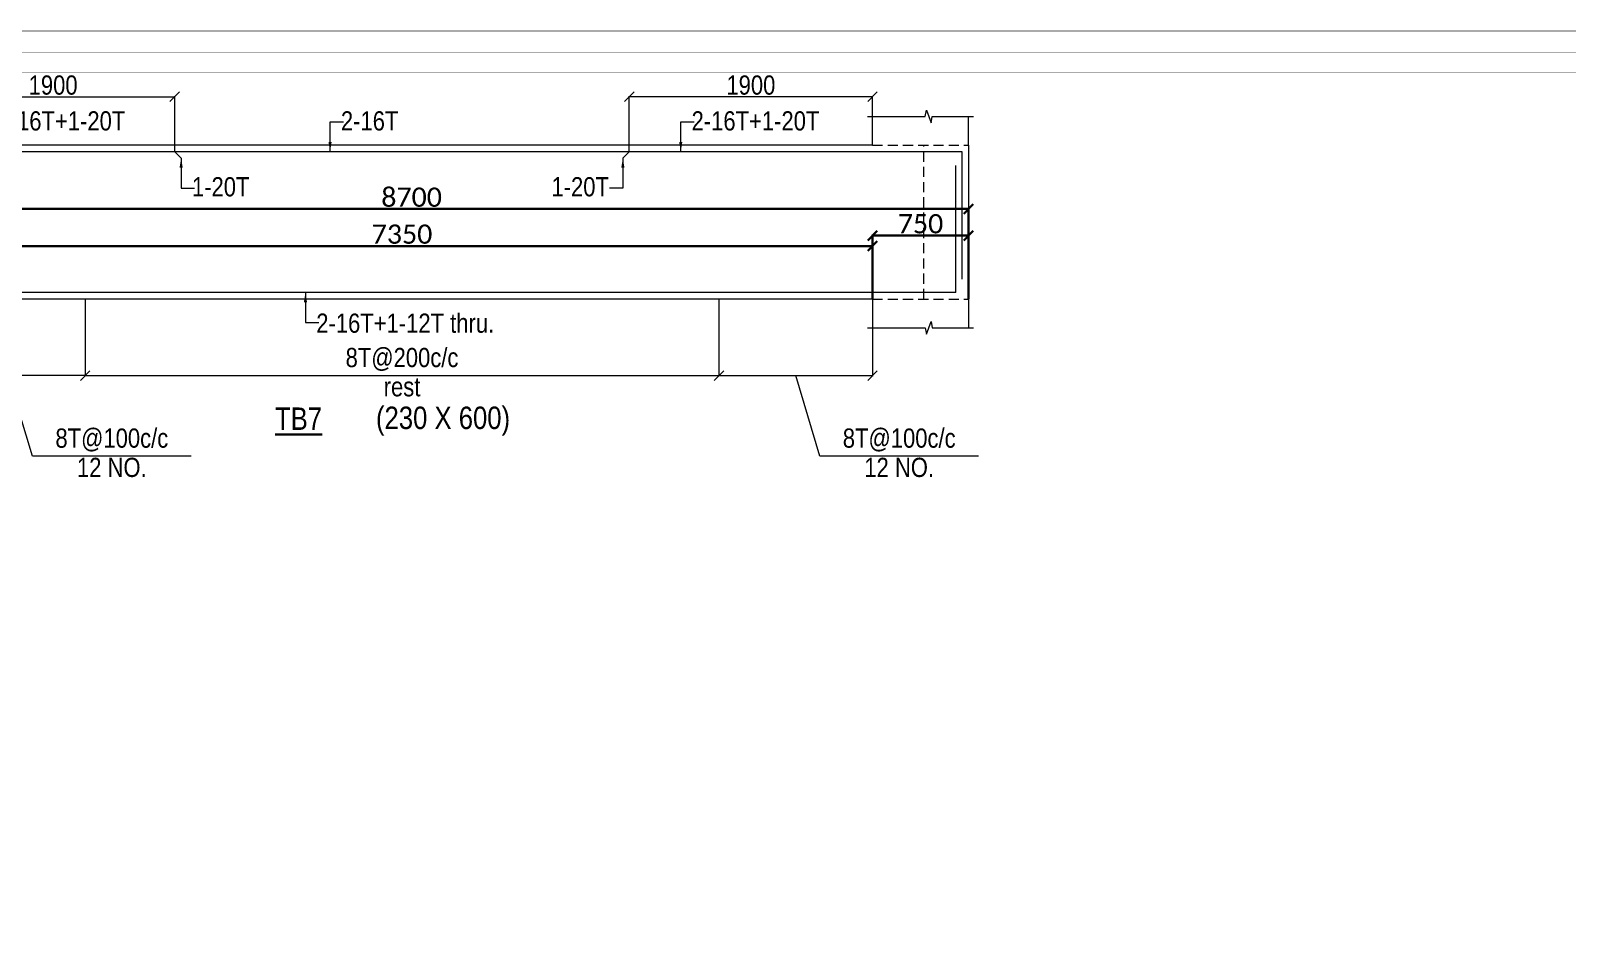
# Model space of a CAD drawing. Header units: millimetres. Extents: x 1112055 to 3390982, y -148532 to 766891.
# Drawn here: x 3016212 to 3040215, y 21044 to 35072 of the extents above; entities that cross this region are included whole.
import ezdxf
from ezdxf.enums import TextEntityAlignment as Align

# ---------------------------------------------------------------- set-up
doc = ezdxf.new("R2010")
doc.units = ezdxf.units.MM
doc.header["$PDMODE"] = 35
doc.header["$PDSIZE"] = -25
doc.linetypes.add('Hidden', pattern=[9.525, 6.35, -3.175])
for name, color, linetype, lineweight in [('B BEAM', 148, 'Continuous', 13), ('B BEAM IN LINE', 250, 'Continuous', 0), ('B BEAM NO', 215, 'Continuous', 18), ('B COL', 1, 'Continuous', 30), ('B STEEL', 34, 'Continuous', 15), ('B STEEL DIM', 216, 'Continuous', 13), ('B STEEL TEXT', 7, 'Continuous', 15), ('B STIRRUPS', 139, 'Continuous', 13), ('B TITLE BLOCK', 250, 'Continuous', 0)]:
    doc.layers.add(name, color=color, linetype=linetype, lineweight=lineweight)
doc.styles.add('Cali', font='calibri.ttf')
doc.styles.add('SWINC', font='swissc.ttf')
doc.dimstyles.new('BHOOMI', dxfattribs={"dimtxt": 230, "dimasz": 150, "dimexe": 10, "dimexo": 0, "dimgap": 25, "dimtad": 1, "dimdec": 0, "dimzin": 0, "dimdsep": 46, "dimtxsty": 'SWINC', "dimblk": 'OBLIQUE', "dimcen": 0.09, "dimclrd": 250, "dimclre": 250, "dimclrt": 256, "dimaunit": 1, "dimadec": 3, "dimazin": 0, "dimtfac": 1, "dimtdec": 0, "dimtofl": 0, "dimtmove": 1, "dimatfit": 3, "dimfxl": 100, "dimtolj": 1, "dimtzin": 0, "dimlwd": 9, "dimlwe": 5, "dimarcsym": 0})

# ---------------------------------------------------------------- blocks, each defined once
blk = doc.blocks.new('_Oblique')
at = {"color": 0, "linetype": 'ByBlock', "lineweight": -2}
blk.add_line((-0.5, -0.5), (0.5, 0.5), dxfattribs=at)
blk = doc.blocks.new('*D6100')
at = {"layer": 'B STEEL DIM', "color": 250, "linetype": 'Hidden', "lineweight": 0, "ltscale": 500, "transparency": 16777216}
for p, q in [((3014662, 33284), (3014662, 34052)), ((3018462, 33184), (3018462, 34052))]:
    blk.add_line(p, q, dxfattribs=at)
at = {"layer": 'B STEEL DIM', "color": 250, "lineweight": 0, "ltscale": 500, "transparency": 16777216}
blk.add_line((3014662, 34042), (3018462, 34042), dxfattribs=at)
at = {"layer": 'Defpoints', "color": 0, "lineweight": 40, "transparency": 16777216}
for p in [(3018462, 34042), (3014662, 33284), (3018462, 33184)]:
    blk.add_point(p, dxfattribs=at)
at = {"layer": 'B STEEL DIM', "color": 250, "lineweight": 0, "transparency": 16777216, "xscale": 150, "yscale": 150, "zscale": 150, "rotation": 180}
blk.add_blockref('_Oblique', (3014662, 34042), dxfattribs=at)
at = {"layer": 'B STEEL DIM', "color": 250, "lineweight": 0, "transparency": 16777216, "xscale": 150, "yscale": 150, "zscale": 150}
blk.add_blockref('_Oblique', (3018462, 34042), dxfattribs=at)
at = {"layer": 'B STEEL DIM', "transparency": 16777216, "insert": (3016562, 34222), "char_height": 300, "attachment_point": 5, "style": 'SWINC'}
blk.add_mtext('\\A1;1900', dxfattribs=at)
blk = doc.blocks.new('*D6101')
at = {"layer": 'B STEEL DIM', "color": 250, "linetype": 'Hidden', "lineweight": 0, "ltscale": 500, "transparency": 16777216}
for p, q in [((3025562, 33184), (3025562, 34052)), ((3029362, 33284), (3029362, 34052))]:
    blk.add_line(p, q, dxfattribs=at)
at = {"layer": 'B STEEL DIM', "color": 250, "lineweight": 0, "ltscale": 500, "transparency": 16777216}
blk.add_line((3029362, 34042), (3025562, 34042), dxfattribs=at)
at = {"layer": 'Defpoints', "color": 0, "lineweight": 40, "transparency": 16777216}
for p in [(3025562, 34042), (3025562, 33184), (3029362, 33284)]:
    blk.add_point(p, dxfattribs=at)
at = {"layer": 'B STEEL DIM', "color": 250, "lineweight": 0, "transparency": 16777216, "xscale": 150, "yscale": 150, "zscale": 150, "rotation": 180}
blk.add_blockref('_Oblique', (3025562, 34042), dxfattribs=at)
at = {"layer": 'B STEEL DIM', "color": 250, "lineweight": 0, "transparency": 16777216, "xscale": 150, "yscale": 150, "zscale": 150}
blk.add_blockref('_Oblique', (3029362, 34042), dxfattribs=at)
at = {"layer": 'B STEEL DIM', "transparency": 16777216, "insert": (3027462, 34222), "char_height": 300, "attachment_point": 5, "style": 'SWINC'}
blk.add_mtext('\\A1;1900', dxfattribs=at)
blk = doc.blocks.new('*D6102')
at = {"layer": 'B STIRRUPS', "color": 250, "lineweight": 0, "transparency": 16777216}
for p, q in [((3017062, 30884), (3017062, 29677)), ((3026962, 30884), (3026962, 29677)), ((3017062, 29687), (3026962, 29687))]:
    blk.add_line(p, q, dxfattribs=at)
at = {"layer": 'Defpoints', "color": 0, "lineweight": 40, "transparency": 16777216}
for p in [(3017062, 30884), (3026962, 30884), (3026962, 29687)]:
    blk.add_point(p, dxfattribs=at)
at = {"layer": 'B STIRRUPS', "color": 250, "lineweight": 0, "transparency": 16777216, "xscale": 150, "yscale": 150, "zscale": 150, "rotation": 180}
blk.add_blockref('_Oblique', (3017062, 29687), dxfattribs=at)
at = {"layer": 'B STIRRUPS', "color": 250, "lineweight": 0, "transparency": 16777216, "xscale": 150, "yscale": 150, "zscale": 150}
blk.add_blockref('_Oblique', (3026962, 29687), dxfattribs=at)
at = {"layer": 'B STIRRUPS', "transparency": 16777216, "char_height": 300, "attachment_point": 5, "style": 'SWINC'}
for s, insert in [('\\A1;8T@200c/c', (3022012, 29940)), ('rest', (3022012, 29512))]:
    blk.add_mtext(s, dxfattribs=dict(at, insert=insert))
blk = doc.blocks.new('*D6103')
at = {"layer": 'B STIRRUPS', "color": 250, "lineweight": 0, "transparency": 16777216}
for p, q in [((3014662, 30884), (3014662, 29677)), ((3017062, 30884), (3017062, 29677)), ((3017062, 29687), (3014662, 29687)), ((3016239, 28428), (3015862, 29687)), ((3018718, 28428), (3016239, 28428))]:
    blk.add_line(p, q, dxfattribs=at)
at = {"layer": 'Defpoints', "color": 0, "lineweight": 40, "transparency": 16777216}
for p in [(3014662, 30884), (3017062, 30884), (3014662, 29687)]:
    blk.add_point(p, dxfattribs=at)
at = {"layer": 'B STIRRUPS', "color": 250, "lineweight": 0, "transparency": 16777216, "xscale": 150, "yscale": 150, "zscale": 150, "rotation": 180}
blk.add_blockref('_Oblique', (3014662, 29687), dxfattribs=at)
at = {"layer": 'B STIRRUPS', "color": 250, "lineweight": 0, "transparency": 16777216, "xscale": 150, "yscale": 150, "zscale": 150}
blk.add_blockref('_Oblique', (3017062, 29687), dxfattribs=at)
at = {"layer": 'B STIRRUPS', "transparency": 16777216, "char_height": 300, "attachment_point": 5, "style": 'SWINC'}
for s, insert in [('\\A1;8T@100c/c', (3017479, 28682)), ('12 NO.', (3017479, 28253))]:
    blk.add_mtext(s, dxfattribs=dict(at, insert=insert))
blk = doc.blocks.new('*D6104')
at = {"layer": 'B STIRRUPS', "color": 250, "lineweight": 0, "transparency": 16777216}
for p, q in [((3026962, 30884), (3026962, 29677)), ((3029362, 30884), (3029362, 29677)), ((3026962, 29687), (3029362, 29687)), ((3028539, 28428), (3028162, 29687)), ((3031018, 28428), (3028539, 28428))]:
    blk.add_line(p, q, dxfattribs=at)
at = {"layer": 'Defpoints', "color": 0, "lineweight": 40, "transparency": 16777216}
for p in [(3026962, 30884), (3029362, 30884), (3029362, 29687)]:
    blk.add_point(p, dxfattribs=at)
at = {"layer": 'B STIRRUPS', "color": 250, "lineweight": 0, "transparency": 16777216, "xscale": 150, "yscale": 150, "zscale": 150, "rotation": 180}
blk.add_blockref('_Oblique', (3026962, 29687), dxfattribs=at)
at = {"layer": 'B STIRRUPS', "color": 250, "lineweight": 0, "transparency": 16777216, "xscale": 150, "yscale": 150, "zscale": 150}
blk.add_blockref('_Oblique', (3029362, 29687), dxfattribs=at)
at = {"layer": 'B STIRRUPS', "transparency": 16777216, "char_height": 300, "attachment_point": 5, "style": 'SWINC'}
for s, insert in [('\\A1;8T@100c/c', (3029779, 28682)), ('12 NO.', (3029779, 28253))]:
    blk.add_mtext(s, dxfattribs=dict(at, insert=insert))
blk = doc.blocks.new('*D6640')
at = {"layer": 'Defpoints', "color": 3, "linetype": 'Hidden', "lineweight": 30, "ltscale": 1000, "transparency": 16777216}
for p, q in [((3013462, 30884), (3013462, 32299)), ((3030862, 30884), (3030862, 32299))]:
    blk.add_line(p, q, dxfattribs=at)
at = {"layer": 'Defpoints', "color": 3, "lineweight": 30, "ltscale": 1000, "transparency": 16777216}
blk.add_line((3013462, 32289), (3030862, 32289), dxfattribs=at)
at = {"layer": 'Defpoints', "color": 0, "lineweight": 40, "transparency": 16777216}
for p in [(3030862, 32289), (3013462, 30884), (3030862, 30884)]:
    blk.add_point(p, dxfattribs=at)
at = {"layer": 'Defpoints', "color": 3, "lineweight": 30, "transparency": 16777216, "xscale": 150, "yscale": 150, "zscale": 150, "rotation": 180}
blk.add_blockref('_Oblique', (3013462, 32289), dxfattribs=at)
at = {"layer": 'Defpoints', "color": 3, "lineweight": 30, "transparency": 16777216, "xscale": 150, "yscale": 150, "zscale": 150}
blk.add_blockref('_Oblique', (3030862, 32289), dxfattribs=at)
at = {"layer": 'Defpoints', "color": 3, "lineweight": 50, "transparency": 16777216, "insert": (3022162, 32472), "char_height": 300, "attachment_point": 5, "style": 'Cali'}
blk.add_mtext('\\A1;8700', dxfattribs=at)
blk = doc.blocks.new('*D6641')
at = {"layer": 'Defpoints', "color": 3, "linetype": 'Hidden', "lineweight": 30, "ltscale": 1000, "transparency": 16777216}
for p, q in [((3014662, 30884), (3014662, 31721)), ((3029362, 30884), (3029362, 31721))]:
    blk.add_line(p, q, dxfattribs=at)
at = {"layer": 'Defpoints', "color": 3, "lineweight": 30, "ltscale": 1000, "transparency": 16777216}
blk.add_line((3029362, 31711), (3014662, 31711), dxfattribs=at)
at = {"layer": 'Defpoints', "color": 0, "lineweight": 40, "transparency": 16777216}
for p in [(3014662, 31711), (3014662, 30884), (3029362, 30884)]:
    blk.add_point(p, dxfattribs=at)
at = {"layer": 'Defpoints', "color": 3, "lineweight": 30, "transparency": 16777216, "xscale": 150, "yscale": 150, "zscale": 150, "rotation": 180}
blk.add_blockref('_Oblique', (3014662, 31711), dxfattribs=at)
at = {"layer": 'Defpoints', "color": 3, "lineweight": 30, "transparency": 16777216, "xscale": 150, "yscale": 150, "zscale": 150}
blk.add_blockref('_Oblique', (3029362, 31711), dxfattribs=at)
at = {"layer": 'Defpoints', "color": 3, "lineweight": 50, "transparency": 16777216, "insert": (3022012, 31895), "char_height": 300, "attachment_point": 5, "style": 'Cali'}
blk.add_mtext('\\A1;7350', dxfattribs=at)
blk = doc.blocks.new('*D6643')
at = {"layer": 'Defpoints', "color": 3, "linetype": 'Hidden', "lineweight": 30, "ltscale": 1000, "transparency": 16777216}
for p, q in [((3029362, 30884), (3029362, 31883)), ((3030862, 30884), (3030862, 31883))]:
    blk.add_line(p, q, dxfattribs=at)
at = {"layer": 'Defpoints', "color": 3, "lineweight": 30, "ltscale": 1000, "transparency": 16777216}
blk.add_line((3029362, 31873), (3030862, 31873), dxfattribs=at)
at = {"layer": 'Defpoints', "color": 0, "lineweight": 40, "transparency": 16777216}
for p in [(3030862, 31873), (3029362, 30884), (3030862, 30884)]:
    blk.add_point(p, dxfattribs=at)
at = {"layer": 'Defpoints', "color": 3, "lineweight": 30, "transparency": 16777216, "xscale": 150, "yscale": 150, "zscale": 150, "rotation": 180}
blk.add_blockref('_Oblique', (3029362, 31873), dxfattribs=at)
at = {"layer": 'Defpoints', "color": 3, "lineweight": 30, "transparency": 16777216, "xscale": 150, "yscale": 150, "zscale": 150}
blk.add_blockref('_Oblique', (3030862, 31873), dxfattribs=at)
at = {"layer": 'Defpoints', "color": 3, "lineweight": 50, "transparency": 16777216, "insert": (3030112, 32057), "char_height": 300, "attachment_point": 5, "style": 'Cali'}
blk.add_mtext('\\A1;750', dxfattribs=at)

msp = doc.modelspace()

# ---------------------------------------------------------------- linework, layer by layer
at = {"color": 252, "lineweight": 0, "ltscale": 25, "const_width": 7.31}
msp.add_lwpolyline([(2905358, -64430.5), (2905358, 35068.1), (3056577, 35068.1), (3056577, -64430.5)], close=True, dxfattribs=at)
at = {"layer": 'B BEAM', "lineweight": 13}
for p, q in [((3029361.9, 33283.6, 0), (3014661.9, 33283.6, 0)), ((3030861.9, 33283.6, 0), (3030861.9, 30883.6, 0)), ((3029361.9, 30883.6, 0), (3014661.9, 30883.6, 0))]:
    msp.add_line(p, q, dxfattribs=at)
at = {"layer": 'B BEAM IN LINE', "color": 250, "linetype": 'Hidden', "lineweight": 0, "ltscale": 25}
for p, q in [((3029361.9, 33283.6, 0), (3030861.9, 33283.6, 0)), ((3030164.8, 30883.6, 0), (3030164.8, 33283.6, 0)), ((3029361.9, 30883.6, 0), (3030861.9, 30883.6, 0))]:
    msp.add_line(p, q, dxfattribs=at)
at = {"layer": 'B COL', "color": 1, "lineweight": 13}
for p, q in [((3029361.9, 33283.6, 0), (3029361.9, 33733.4, 0)), ((3030861.9, 33283.6, 0), (3030861.9, 33733.4, 0)), ((3029361.9, 30883.6, 0), (3029361.9, 30433.9, 0)), ((3030861.9, 30883.6, 0), (3030861.9, 30433.9, 0))]:
    msp.add_line(p, q, dxfattribs=at)
at = {"layer": 'B COL', "color": 1, "lineweight": 13, "elevation": 0}
for points in [[(3029284, 33733.4), (3030183.7, 33733.4), (3030203.2, 33831.4), (3030280, 33632.5), (3030292.5, 33733.4), (3030939.7, 33733.4)], [(3029284, 30433.9), (3030183.7, 30433.9), (3030203.2, 30335.9), (3030280, 30534.8), (3030292.5, 30433.9), (3030939.7, 30433.9)]]:
    msp.add_lwpolyline(points, dxfattribs=at)
at = {"layer": 'B STEEL', "color": 34, "lineweight": 9, "ltscale": 25}
for p, q in [((3030761.9, 33183.6, 0), (3013561.9, 33183.6, 0)), ((3030761.9, 31195.6, 0), (3030761.9, 33183.6, 0)), ((3030661.9, 30983.6, 0), (3030661.9, 32969.2, 0)), ((3030661.9, 30983.6, 0), (3013661.9, 30983.6, 0))]:
    msp.add_line(p, q, dxfattribs=at)
at = {"layer": 'B STEEL', "lineweight": 9}
for p, q in [((3018461.9, 33183.6, 0), (3018561.9, 33083.6, 0)), ((3025561.9, 33183.6, 0), (3025461.9, 33083.6, 0))]:
    msp.add_line(p, q, dxfattribs=at)
at = {"layer": 'B TITLE BLOCK', "color": 1, "ltscale": 25, "const_width": 7.31}
msp.add_lwpolyline([(2905694.7, -64093.8), (2905694.7, 34731.4), (3056240.2, 34731.4), (3056240.2, -64093.8)], close=True, dxfattribs=at)
at = {"layer": 'B TITLE BLOCK', "color": 250, "lineweight": 0, "ltscale": 25, "const_width": 7.31}
msp.add_lwpolyline([(2906001.1, -63787.4), (2906001.1, 34425), (3055933.9, 34425), (3055933.9, -63787.4)], close=True, dxfattribs=at)

# ---------------------------------------------------------------- texts
at = {"layer": 'B BEAM NO', "lineweight": 30, "style": 'SWINC'}
for s, p in [('%%UTB7', (3020396, 28839.9, 0)), ('(230 X 600)', (3022653.1, 28853.5, 0))]:
    msp.add_text(s, height=350, dxfattribs=at).set_placement(p, align=Align.CENTER)
at = {"layer": 'B STEEL TEXT', "style": 'SWINC'}
for s, p in [('2-16T+1-20T', (3015693.1, 33514.5, 0)), ('2-16T', (3021057.7, 33514.5, 0)), ('2-16T+1-20T', (3026535.8, 33514.5, 0)), ('1-20T', (3018731, 32486, 0)), ('1-20T', (3024346.6, 32486, 0)), ('2-16T+1-12T thru.', (3020672.8, 30356.5, 0))]:
    msp.add_text(s, height=300, dxfattribs=at).set_placement(p)

# ---------------------------------------------------------------- dimensions: what is measured, and where the dimension line sits
at = {"layer": 'B STEEL DIM', "color": 250, "ltscale": 500}
dim = msp.add_linear_dim(base=(3018461.9, 34041.5, 0), p1=(3014661.9, 33283.6, 0), p2=(3018461.9, 33183.6, 0), angle=180, dimstyle='BHOOMI', override={"dimscale": 1, "dimtxt": 300, "dimasz": 150, "dimgap": 30, "dimlfac": 0.5, "dimtxsty": 'SWINC', "dimblk1": 'Oblique', "dimblk2": 'Oblique', "dimsah": 1, "dimlwd": 0, "dimlwe": 0}, dxfattribs=at)
dim.commit()
dim.dimension.update_dxf_attribs({"geometry": '*D6100', "text_midpoint": (3016561.9, 34221.5, 0)})
dim = msp.add_linear_dim(base=(3025561.9, 34041.5, 0), p1=(3029361.9, 33283.6, 0), p2=(3025561.9, 33183.6, 0), dimstyle='BHOOMI', override={"dimscale": 1, "dimtxt": 300, "dimasz": 150, "dimgap": 30, "dimlfac": 0.5, "dimtxsty": 'SWINC', "dimblk1": 'Oblique', "dimblk2": 'Oblique', "dimsah": 1, "dimlwd": 0, "dimlwe": 0}, dxfattribs=at)
dim.commit()
dim.dimension.update_dxf_attribs({"geometry": '*D6101', "text_midpoint": (3027461.9, 34221.5, 0)})
at = {"layer": 'B STIRRUPS'}
dim = msp.add_linear_dim(base=(3014661.9, 29686.5, 0), p1=(3017061.9, 30883.6, 0), p2=(3014661.9, 30883.6, 0), angle=180, text='8T@100c/c\\X12 NO.', dimstyle='BHOOMI', override={"dimtxt": 300, "dimlfac": 0.5, "dimblk1": 'Oblique', "dimblk2": 'Oblique', "dimsah": 1, "dimlwd": 0, "dimlwe": 0}, dxfattribs=at)
dim.commit()
dim.dimension.update_dxf_attribs({"geometry": '*D6103', "text_midpoint": (3016264.4, 28428.3, 0)})
for base, p1, p2, text, picture, middle in [((3026961.9, 29686.5, 0), (3017061.9, 30883.6, 0), (3026961.9, 30883.6, 0), '8T@200c/c\\Xrest', '*D6102', (3022011.9, 29686.5, 0)), ((3029361.9, 29686.5, 0), (3026961.9, 30883.6, 0), (3029361.9, 30883.6, 0), '8T@100c/c\\X12 NO.', '*D6104', (3028564.4, 28428.3, 0))]:
    dim = msp.add_linear_dim(base=base, p1=p1, p2=p2, text=text, dimstyle='BHOOMI', override={"dimtxt": 300, "dimlfac": 0.5, "dimblk1": 'Oblique', "dimblk2": 'Oblique', "dimsah": 1, "dimlwd": 0, "dimlwe": 0}, dxfattribs=at)
    dim.commit()
    dim.dimension.update_dxf_attribs({"geometry": picture, "text_midpoint": middle})
at = {"layer": 'Defpoints', "color": 3, "lineweight": 50, "ltscale": 1000}
for base, p1, p2, picture, middle in [((3030861.9, 32288.7), (3013461.9, 30883.6, 0), (3030861.9, 30883.6, 0), '*D6640', (3022161.9, 32472.4)), ((3030861.9, 31873.2), (3029361.9, 30883.6, 0), (3030861.9, 30883.6, 0), '*D6643', (3030111.9, 32056.9)), ((3014661.9, 31711.2), (3029361.9, 30883.6, 0), (3014661.9, 30883.6, 0), '*D6641', (3022011.9, 31894.9))]:
    dim = msp.add_linear_dim(base=base, p1=p1, p2=p2, dimstyle='BHOOMI', override={"dimtxt": 300, "dimgap": 30, "dimlfac": 0.5, "dimtxsty": 'Cali', "dimblk1": 'Oblique', "dimblk2": 'Oblique', "dimsah": 1, "dimclrd": 3, "dimclre": 3, "dimclrt": 3, "dimlwd": 30, "dimlwe": 30}, dxfattribs=at)
    dim.commit()
    dim.dimension.update_dxf_attribs({"geometry": picture, "text_midpoint": middle})

# ---------------------------------------------------------------- leaders
at = {"layer": 'B STEEL TEXT'}
for points in [[(3020888.5, 33183.6, 0), (3020888.5, 33652.3, 0), (3021096.4, 33652.3, 0)], [(3026366.7, 33183.6, 0), (3026366.7, 33652.3, 0), (3026574.5, 33652.3, 0)], [(3018561.9, 33083.6, 0), (3018561.9, 32614.9, 0), (3018769.7, 32614.9, 0)], [(3025461.9, 33083.6, 0), (3025461.9, 32614.9, 0), (3025254.1, 32614.9, 0)], [(3020503.6, 30983.6, 0), (3020503.6, 30514.9, 0), (3020711.4, 30514.9, 0)]]:
    msp.add_leader(points, dimstyle='BHOOMI', override={"dimtad": 0, "dimclrd": 256, "dimlwd": 0}, dxfattribs=at)

doc.saveas('drawing.dxf')
